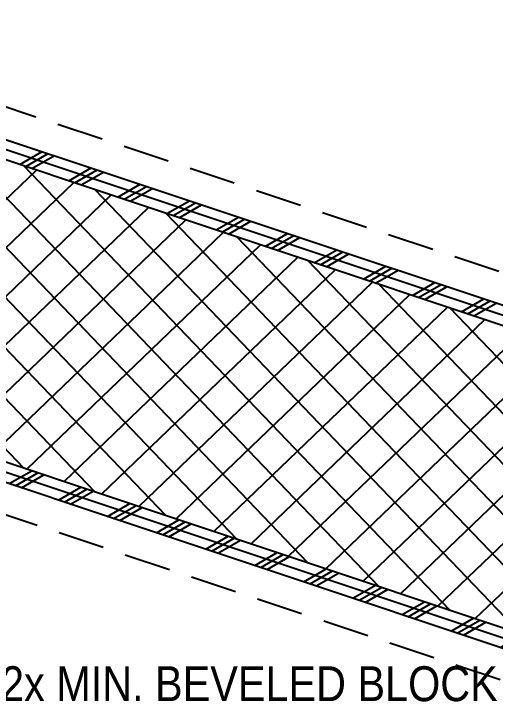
# Model space of a CAD drawing. Header units: inches. Extents: x -2661 to 42767, y -1222 to 9099.
# Drawn here: x 746.41 to 761.94, y 2324.69 to 2347.21 of the extents above; entities that cross this region are included whole.
import ezdxf
from ezdxf import colors
from ezdxf.entities.mleader import LeaderData, LeaderLine
from ezdxf.math import Vec2, Vec3

# ---------------------------------------------------------------- set-up
doc = ezdxf.new("R2010")
doc.units = ezdxf.units.IN
doc.header["$LTSCALE"] = 12
doc.header["$MEASUREMENT"] = 0
doc.linetypes.add('HIDDEN2', pattern=[0.1875, 0.125, -0.0625])
for name, color, linetype in [('S-ANNO-NOTE', 4, 'CONTINUOUS'), ('S-ARCH-FINISHES', 1, 'HIDDEN2'), ('S-WOOD', 3, 'CONTINUOUS')]:
    doc.layers.add(name, color=color, linetype=linetype)
doc.layers.add('S-HATCH1', color=1, linetype='CONTINUOUS', transparency=0.5)
doc.styles.add('Arial', font='arial.ttf', dxfattribs={"width": 0.85})
pattern_1 = [(30, (6730.1481, 2263.2173), (-0.625, 1.08253175), []), (30, (6730.07, 2263.3526), (-0.625, 1.08253175), []), (30, (6729.9919, 2263.4879), (-0.625, 1.08253175), [])]

msp = doc.modelspace()

# ---------------------------------------------------------------- hatches: boundary and pattern name
at = {"layer": 'S-HATCH1'}
h = msp.add_hatch(dxfattribs=at)
h.set_pattern_fill('ANSI37', color=252, scale=9, angle=358.81, style=0)
h.set_pattern_definition([(43.81, (-9182.6961, 514.5788), (-0.77880278, 0.81184434), []), (133.81, (-9182.6961, 514.5788), (-0.81184434, -0.77880278), [])])
h.paths.add_polyline_path([(764.23941, 2326.72728), (764.23941, 2331.20851), (763.46106, 2331.3978), (764.23941, 2331.58709), (764.23941, 2336.47764), (731.00917, 2347.55438), (731.00917, 2337.80403)])
at = {"layer": 'S-WOOD'}
h = msp.add_hatch(dxfattribs=at)
h.set_pattern_fill('PLAST', color=1, scale=5, angle=30, style=0)
h.set_pattern_definition(pattern_1)
h.paths.add_polyline_path([(764.23941, 2336.47764), (731.00917, 2347.55438), (731.00917, 2348.21319), (764.23941, 2337.13644)])
h = msp.add_hatch(dxfattribs=at)
h.set_pattern_fill('PLAST', color=1, scale=5, angle=30, style=0)
h.set_pattern_definition(pattern_1)
h.paths.add_polyline_path([(764.23941, 2326.06847), (731.00917, 2337.14522), (731.00917, 2337.80403), (764.23941, 2326.72728)])

# ---------------------------------------------------------------- linework, layer by layer
at = {"layer": 'S-ARCH-FINISHES'}
for points in [[(730.75917, 2349.35062), (764.23941, 2338.19054)], [(764.23941, 2325.01438), (733.32167, 2335.3203)]]:
    msp.add_lwpolyline(points, dxfattribs=at)
at = {"layer": 'S-WOOD', "color": 1}
for p, q in [((764.23941, 2336.80704), (731.00917, 2347.88379)), ((764.23941, 2326.39788), (731.00917, 2337.47462))]:
    msp.add_line(p, q, dxfattribs=at)
at = {"layer": 'S-WOOD'}
for points in [[(764.23941, 2336.47764), (731.00917, 2347.55438), (731.00917, 2348.21319), (764.23941, 2337.13644)], [(764.23941, 2326.06847), (731.00917, 2337.14522), (731.00917, 2337.80403), (764.23941, 2326.72728)]]:
    msp.add_lwpolyline(points, close=True, dxfattribs=at)

# ---------------------------------------------------------------- leaders
at = {"layer": 'S-ANNO-NOTE'}
ml = msp.add_multileader_mtext('Standard', dxfattribs=at)
ml.set_content('\\A1;{\\C4;SUPPORT ATTACHMENT PER SIP SCHEDULE}', color=256, style='Arial')
ml.set_leader_properties(color=2)
ml.build(insert=Vec2(0, 0))
ml.multileader.update_dxf_attribs({"dogleg_length": 0.36, "arrow_head_size": 1.3125, "scale": 12})
ctx = ml.context
ctx.base_point, ctx.scale, ctx.char_height, ctx.arrow_head_size, ctx.landing_gap_size, ctx.plane_origin = Vec3(744.91758, 2358.32825), 12, 1.125, 1.3125, 0.75, Vec3(818.5953, 2663.00549)
notes = []
notes.append((ctx, [(1, (1, 1, 0), (743.41758, 2358.32825), (1, 0), 1.5, [(0, [(735.72729, 2346.89347)], 0, [])])]))
ctx.mtext.insert, ctx.mtext.width, ctx.mtext.defined_height, ctx.mtext.flow_direction = Vec3(745.66758, 2358.90034), 20.3005453, 3.80781, 5
ml = msp.add_multileader_mtext('Standard', dxfattribs=at)
ml.set_content('\\A1;BEVELED 3x TOP PLATE', color=4, style='Arial')
ml.set_leader_properties(color=2)
ml.build(insert=Vec2(0, 0))
ml.multileader.update_dxf_attribs({"dogleg_length": 0.125, "arrow_head_size": 1.3125, "scale": 12})
ctx = ml.context
ctx.base_point, ctx.scale, ctx.char_height, ctx.arrow_head_size, ctx.landing_gap_size, ctx.plane_origin = Vec3(785.26801, 2334.66938), 12, 1.125, 1.3125, 1.08, Vec3(240.38596, 2535.53484)
ctx.text_align_type = 2
notes.append((ctx, [(0, (1, 1, 0), (804.4237, 2334.66938), (-1, 0), 1.5, [(0, [(816.8137, 2343.12784)], 0, [])])]))
ctx.mtext.insert, ctx.mtext.width, ctx.mtext.defined_height, ctx.mtext.alignment, ctx.mtext.flow_direction = Vec3(801.8437, 2335.24185), 18.2926016, 4.37074, 3, 5
ml = msp.add_multileader_mtext('Standard', dxfattribs=at)
ml.set_content('\\A1;2x MIN. BEVELED BLOCK w/ 16d @6"O.C.', color=4, style='Arial')
ml.set_leader_properties(color=2)
ml.build(insert=Vec2(0, 0))
ml.multileader.update_dxf_attribs({"dogleg_length": 0.36, "arrow_head_size": 1.3125, "scale": 12})
ctx = ml.context
ctx.base_point, ctx.scale, ctx.char_height, ctx.arrow_head_size, ctx.landing_gap_size, ctx.plane_origin = Vec3(744.91758, 2325.44), 12, 1.125, 1.3125, 1.08, Vec3(148.01712, 2662.53787)
notes.append((ctx, [(1, (1, 1, 0), (743.41758, 2325.44), (1, 0), 1.5, [(0, [(733.32167, 2336.08738)], 0, [])])]))
ctx.mtext.insert, ctx.mtext.width, ctx.mtext.defined_height, ctx.mtext.flow_direction = Vec3(745.99758, 2326.16787), 13.8666702, 2.68987, 5
for ctx, leaders in notes:
    for number, flags, end, landing, length, lines in leaders:
        leader = LeaderData()
        leader.index, (leader.has_last_leader_line, leader.has_dogleg_vector, leader.attachment_direction) = number, flags
        leader.last_leader_point, leader.dogleg_vector, leader.dogleg_length = Vec3(end), Vec3(landing), length
        for number, points, colour, breaks in lines:
            line = LeaderLine()
            line.index, line.vertices, line.color, line.breaks = number, Vec3.list(points), colors.encode_raw_color(colour), breaks
            leader.lines.append(line)
        ctx.leaders.append(leader)

doc.saveas('drawing.dxf')
